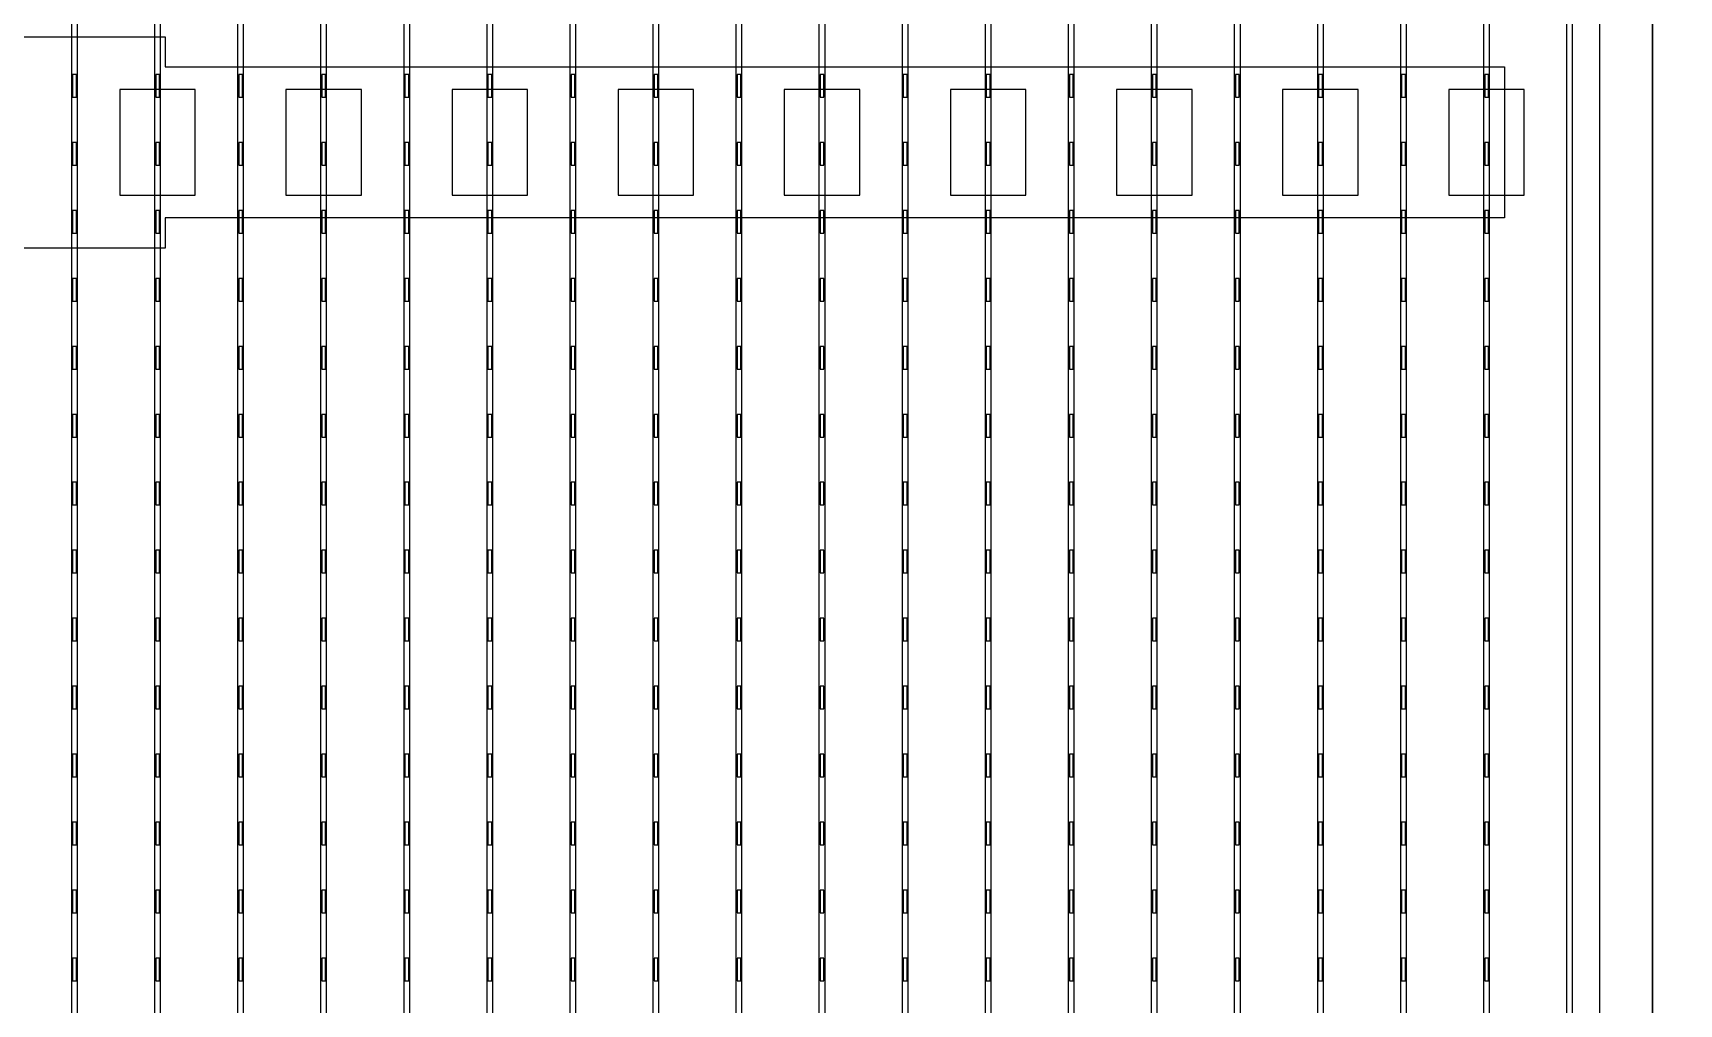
# Model space of a CAD drawing. Header units: millimetres. Extents: x -18 to 142, y -7 to 153.
# Drawn here: x 93.25 to 104.14, y 132.9 to 139.32 of the extents above; entities that cross this region are included whole.
import ezdxf

# ---------------------------------------------------------------- set-up
doc = ezdxf.new("R2010")
doc.units = ezdxf.units.MM
for name, color, linetype in [('BUSBARS', 3, 'Continuous'), ('CELLS', 5, 'Continuous'), ('CONTACT_PADS', 2, 'Continuous'), ('DICING', 4, 'Continuous'), ('FINGERS', 1, 'Continuous'), ('INSULATION', 2, 'Continuous')]:
    doc.layers.add(name, color=color, linetype=linetype)

msp = doc.modelspace()

# ---------------------------------------------------------------- linework, layer by layer
at = {"layer": 'BUSBARS'}
msp.add_lwpolyline([(102.99, 139.1), (102.99, 138.1), (94.12, 138.1), (94.12, 137.9), (92.92, 137.9), (92.92, 138.1), (84.05, 138.1), (84.05, 139.1), (92.92, 139.1), (92.92, 139.3), (94.12, 139.3), (94.12, 139.1), (102.99, 139.1)], close=True, dxfattribs=at)
at = {"layer": 'CELLS'}
for points in [[(103.97, 124.9), (103.97, 145.8), (83.07, 145.8), (83.07, 124.9), (103.97, 124.9)], [(124.87, 124.9), (124.87, 145.8), (103.97, 145.8), (103.97, 124.9), (124.87, 124.9)]]:
    msp.add_lwpolyline(points, close=True, dxfattribs=at)
at = {"layer": 'CONTACT_PADS'}
for points in [[(93.533, 138.9), (93.533, 139.05), (93.508, 139.05), (93.508, 138.9), (93.533, 138.9)], [(94.083, 138.9), (94.083, 139.05), (94.058, 139.05), (94.058, 138.9), (94.083, 138.9)], [(94.633, 138.9), (94.633, 139.05), (94.608, 139.05), (94.608, 138.9), (94.633, 138.9)], [(95.183, 138.9), (95.183, 139.05), (95.158, 139.05), (95.158, 138.9), (95.183, 138.9)], [(95.733, 138.9), (95.733, 139.05), (95.708, 139.05), (95.708, 138.9), (95.733, 138.9)], [(96.283, 138.9), (96.283, 139.05), (96.258, 139.05), (96.258, 138.9), (96.283, 138.9)], [(96.833, 138.9), (96.833, 139.05), (96.808, 139.05), (96.808, 138.9), (96.833, 138.9)], [(97.383, 138.9), (97.383, 139.05), (97.358, 139.05), (97.358, 138.9), (97.383, 138.9)], [(97.933, 138.9), (97.933, 139.05), (97.908, 139.05), (97.908, 138.9), (97.933, 138.9)], [(98.483, 138.9), (98.483, 139.05), (98.458, 139.05), (98.458, 138.9), (98.483, 138.9)], [(99.033, 138.9), (99.033, 139.05), (99.008, 139.05), (99.008, 138.9), (99.033, 138.9)], [(99.583, 138.9), (99.583, 139.05), (99.558, 139.05), (99.558, 138.9), (99.583, 138.9)], [(100.133, 138.9), (100.133, 139.05), (100.108, 139.05), (100.108, 138.9), (100.133, 138.9)], [(100.683, 138.9), (100.683, 139.05), (100.658, 139.05), (100.658, 138.9), (100.683, 138.9)], [(101.233, 138.9), (101.233, 139.05), (101.208, 139.05), (101.208, 138.9), (101.233, 138.9)], [(101.783, 138.9), (101.783, 139.05), (101.758, 139.05), (101.758, 138.9), (101.783, 138.9)], [(102.333, 138.9), (102.333, 139.05), (102.308, 139.05), (102.308, 138.9), (102.333, 138.9)], [(102.883, 138.9), (102.883, 139.05), (102.858, 139.05), (102.858, 138.9), (102.883, 138.9)], [(93.533, 138.45), (93.533, 138.6), (93.508, 138.6), (93.508, 138.45), (93.533, 138.45)], [(94.083, 138.45), (94.083, 138.6), (94.058, 138.6), (94.058, 138.45), (94.083, 138.45)], [(94.633, 138.45), (94.633, 138.6), (94.608, 138.6), (94.608, 138.45), (94.633, 138.45)], [(95.183, 138.45), (95.183, 138.6), (95.158, 138.6), (95.158, 138.45), (95.183, 138.45)], [(95.733, 138.45), (95.733, 138.6), (95.708, 138.6), (95.708, 138.45), (95.733, 138.45)], [(96.283, 138.45), (96.283, 138.6), (96.258, 138.6), (96.258, 138.45), (96.283, 138.45)], [(96.833, 138.45), (96.833, 138.6), (96.808, 138.6), (96.808, 138.45), (96.833, 138.45)], [(97.383, 138.45), (97.383, 138.6), (97.358, 138.6), (97.358, 138.45), (97.383, 138.45)], [(97.933, 138.45), (97.933, 138.6), (97.908, 138.6), (97.908, 138.45), (97.933, 138.45)], [(98.483, 138.45), (98.483, 138.6), (98.458, 138.6), (98.458, 138.45), (98.483, 138.45)], [(99.033, 138.45), (99.033, 138.6), (99.008, 138.6), (99.008, 138.45), (99.033, 138.45)], [(99.583, 138.45), (99.583, 138.6), (99.558, 138.6), (99.558, 138.45), (99.583, 138.45)], [(100.133, 138.45), (100.133, 138.6), (100.108, 138.6), (100.108, 138.45), (100.133, 138.45)], [(100.683, 138.45), (100.683, 138.6), (100.658, 138.6), (100.658, 138.45), (100.683, 138.45)], [(101.233, 138.45), (101.233, 138.6), (101.208, 138.6), (101.208, 138.45), (101.233, 138.45)], [(101.783, 138.45), (101.783, 138.6), (101.758, 138.6), (101.758, 138.45), (101.783, 138.45)], [(102.333, 138.45), (102.333, 138.6), (102.308, 138.6), (102.308, 138.45), (102.333, 138.45)], [(102.883, 138.45), (102.883, 138.6), (102.858, 138.6), (102.858, 138.45), (102.883, 138.45)], [(93.533, 138), (93.533, 138.15), (93.508, 138.15), (93.508, 138), (93.533, 138)], [(94.083, 138), (94.083, 138.15), (94.058, 138.15), (94.058, 138), (94.083, 138)], [(94.633, 138), (94.633, 138.15), (94.608, 138.15), (94.608, 138), (94.633, 138)], [(95.183, 138), (95.183, 138.15), (95.158, 138.15), (95.158, 138), (95.183, 138)], [(95.733, 138), (95.733, 138.15), (95.708, 138.15), (95.708, 138), (95.733, 138)], [(96.283, 138), (96.283, 138.15), (96.258, 138.15), (96.258, 138), (96.283, 138)], [(96.833, 138), (96.833, 138.15), (96.808, 138.15), (96.808, 138), (96.833, 138)], [(97.383, 138), (97.383, 138.15), (97.358, 138.15), (97.358, 138), (97.383, 138)], [(97.933, 138), (97.933, 138.15), (97.908, 138.15), (97.908, 138), (97.933, 138)], [(98.483, 138), (98.483, 138.15), (98.458, 138.15), (98.458, 138), (98.483, 138)], [(99.033, 138), (99.033, 138.15), (99.008, 138.15), (99.008, 138), (99.033, 138)], [(99.583, 138), (99.583, 138.15), (99.558, 138.15), (99.558, 138), (99.583, 138)], [(100.133, 138), (100.133, 138.15), (100.108, 138.15), (100.108, 138), (100.133, 138)], [(100.683, 138), (100.683, 138.15), (100.658, 138.15), (100.658, 138), (100.683, 138)], [(101.233, 138), (101.233, 138.15), (101.208, 138.15), (101.208, 138), (101.233, 138)], [(101.783, 138), (101.783, 138.15), (101.758, 138.15), (101.758, 138), (101.783, 138)], [(102.333, 138), (102.333, 138.15), (102.308, 138.15), (102.308, 138), (102.333, 138)], [(102.883, 138), (102.883, 138.15), (102.858, 138.15), (102.858, 138), (102.883, 138)], [(93.533, 137.55), (93.533, 137.7), (93.508, 137.7), (93.508, 137.55), (93.533, 137.55)], [(94.083, 137.55), (94.083, 137.7), (94.058, 137.7), (94.058, 137.55), (94.083, 137.55)], [(94.633, 137.55), (94.633, 137.7), (94.608, 137.7), (94.608, 137.55), (94.633, 137.55)], [(95.183, 137.55), (95.183, 137.7), (95.158, 137.7), (95.158, 137.55), (95.183, 137.55)], [(95.733, 137.55), (95.733, 137.7), (95.708, 137.7), (95.708, 137.55), (95.733, 137.55)], [(96.283, 137.55), (96.283, 137.7), (96.258, 137.7), (96.258, 137.55), (96.283, 137.55)], [(96.833, 137.55), (96.833, 137.7), (96.808, 137.7), (96.808, 137.55), (96.833, 137.55)], [(97.383, 137.55), (97.383, 137.7), (97.358, 137.7), (97.358, 137.55), (97.383, 137.55)], [(97.933, 137.55), (97.933, 137.7), (97.908, 137.7), (97.908, 137.55), (97.933, 137.55)], [(98.483, 137.55), (98.483, 137.7), (98.458, 137.7), (98.458, 137.55), (98.483, 137.55)], [(99.033, 137.55), (99.033, 137.7), (99.008, 137.7), (99.008, 137.55), (99.033, 137.55)], [(99.583, 137.55), (99.583, 137.7), (99.558, 137.7), (99.558, 137.55), (99.583, 137.55)], [(100.133, 137.55), (100.133, 137.7), (100.108, 137.7), (100.108, 137.55), (100.133, 137.55)], [(100.683, 137.55), (100.683, 137.7), (100.658, 137.7), (100.658, 137.55), (100.683, 137.55)], [(101.233, 137.55), (101.233, 137.7), (101.208, 137.7), (101.208, 137.55), (101.233, 137.55)], [(101.783, 137.55), (101.783, 137.7), (101.758, 137.7), (101.758, 137.55), (101.783, 137.55)], [(102.333, 137.55), (102.333, 137.7), (102.308, 137.7), (102.308, 137.55), (102.333, 137.55)], [(102.883, 137.55), (102.883, 137.7), (102.858, 137.7), (102.858, 137.55), (102.883, 137.55)], [(93.533, 137.1), (93.533, 137.25), (93.508, 137.25), (93.508, 137.1), (93.533, 137.1)], [(94.083, 137.1), (94.083, 137.25), (94.058, 137.25), (94.058, 137.1), (94.083, 137.1)], [(94.633, 137.1), (94.633, 137.25), (94.608, 137.25), (94.608, 137.1), (94.633, 137.1)], [(95.183, 137.1), (95.183, 137.25), (95.158, 137.25), (95.158, 137.1), (95.183, 137.1)], [(95.733, 137.1), (95.733, 137.25), (95.708, 137.25), (95.708, 137.1), (95.733, 137.1)], [(96.283, 137.1), (96.283, 137.25), (96.258, 137.25), (96.258, 137.1), (96.283, 137.1)], [(96.833, 137.1), (96.833, 137.25), (96.808, 137.25), (96.808, 137.1), (96.833, 137.1)], [(97.383, 137.1), (97.383, 137.25), (97.358, 137.25), (97.358, 137.1), (97.383, 137.1)], [(97.933, 137.1), (97.933, 137.25), (97.908, 137.25), (97.908, 137.1), (97.933, 137.1)], [(98.483, 137.1), (98.483, 137.25), (98.458, 137.25), (98.458, 137.1), (98.483, 137.1)], [(99.033, 137.1), (99.033, 137.25), (99.008, 137.25), (99.008, 137.1), (99.033, 137.1)], [(99.583, 137.1), (99.583, 137.25), (99.558, 137.25), (99.558, 137.1), (99.583, 137.1)], [(100.133, 137.1), (100.133, 137.25), (100.108, 137.25), (100.108, 137.1), (100.133, 137.1)], [(100.683, 137.1), (100.683, 137.25), (100.658, 137.25), (100.658, 137.1), (100.683, 137.1)], [(101.233, 137.1), (101.233, 137.25), (101.208, 137.25), (101.208, 137.1), (101.233, 137.1)], [(101.783, 137.1), (101.783, 137.25), (101.758, 137.25), (101.758, 137.1), (101.783, 137.1)], [(102.333, 137.1), (102.333, 137.25), (102.308, 137.25), (102.308, 137.1), (102.333, 137.1)], [(102.883, 137.1), (102.883, 137.25), (102.858, 137.25), (102.858, 137.1), (102.883, 137.1)], [(93.533, 136.65), (93.533, 136.8), (93.508, 136.8), (93.508, 136.65), (93.533, 136.65)], [(94.083, 136.65), (94.083, 136.8), (94.058, 136.8), (94.058, 136.65), (94.083, 136.65)], [(94.633, 136.65), (94.633, 136.8), (94.608, 136.8), (94.608, 136.65), (94.633, 136.65)], [(95.183, 136.65), (95.183, 136.8), (95.158, 136.8), (95.158, 136.65), (95.183, 136.65)], [(95.733, 136.65), (95.733, 136.8), (95.708, 136.8), (95.708, 136.65), (95.733, 136.65)], [(96.283, 136.65), (96.283, 136.8), (96.258, 136.8), (96.258, 136.65), (96.283, 136.65)], [(96.833, 136.65), (96.833, 136.8), (96.808, 136.8), (96.808, 136.65), (96.833, 136.65)], [(97.383, 136.65), (97.383, 136.8), (97.358, 136.8), (97.358, 136.65), (97.383, 136.65)], [(97.933, 136.65), (97.933, 136.8), (97.908, 136.8), (97.908, 136.65), (97.933, 136.65)], [(98.483, 136.65), (98.483, 136.8), (98.458, 136.8), (98.458, 136.65), (98.483, 136.65)], [(99.033, 136.65), (99.033, 136.8), (99.008, 136.8), (99.008, 136.65), (99.033, 136.65)], [(99.583, 136.65), (99.583, 136.8), (99.558, 136.8), (99.558, 136.65), (99.583, 136.65)], [(100.133, 136.65), (100.133, 136.8), (100.108, 136.8), (100.108, 136.65), (100.133, 136.65)], [(100.683, 136.65), (100.683, 136.8), (100.658, 136.8), (100.658, 136.65), (100.683, 136.65)], [(101.233, 136.65), (101.233, 136.8), (101.208, 136.8), (101.208, 136.65), (101.233, 136.65)], [(101.783, 136.65), (101.783, 136.8), (101.758, 136.8), (101.758, 136.65), (101.783, 136.65)], [(102.333, 136.65), (102.333, 136.8), (102.308, 136.8), (102.308, 136.65), (102.333, 136.65)], [(102.883, 136.65), (102.883, 136.8), (102.858, 136.8), (102.858, 136.65), (102.883, 136.65)], [(93.533, 136.2), (93.533, 136.35), (93.508, 136.35), (93.508, 136.2), (93.533, 136.2)], [(94.083, 136.2), (94.083, 136.35), (94.058, 136.35), (94.058, 136.2), (94.083, 136.2)], [(94.633, 136.2), (94.633, 136.35), (94.608, 136.35), (94.608, 136.2), (94.633, 136.2)], [(95.183, 136.2), (95.183, 136.35), (95.158, 136.35), (95.158, 136.2), (95.183, 136.2)], [(95.733, 136.2), (95.733, 136.35), (95.708, 136.35), (95.708, 136.2), (95.733, 136.2)], [(96.283, 136.2), (96.283, 136.35), (96.258, 136.35), (96.258, 136.2), (96.283, 136.2)], [(96.833, 136.2), (96.833, 136.35), (96.808, 136.35), (96.808, 136.2), (96.833, 136.2)], [(97.383, 136.2), (97.383, 136.35), (97.358, 136.35), (97.358, 136.2), (97.383, 136.2)], [(97.933, 136.2), (97.933, 136.35), (97.908, 136.35), (97.908, 136.2), (97.933, 136.2)], [(98.483, 136.2), (98.483, 136.35), (98.458, 136.35), (98.458, 136.2), (98.483, 136.2)], [(99.033, 136.2), (99.033, 136.35), (99.008, 136.35), (99.008, 136.2), (99.033, 136.2)], [(99.583, 136.2), (99.583, 136.35), (99.558, 136.35), (99.558, 136.2), (99.583, 136.2)], [(100.133, 136.2), (100.133, 136.35), (100.108, 136.35), (100.108, 136.2), (100.133, 136.2)], [(100.683, 136.2), (100.683, 136.35), (100.658, 136.35), (100.658, 136.2), (100.683, 136.2)], [(101.233, 136.2), (101.233, 136.35), (101.208, 136.35), (101.208, 136.2), (101.233, 136.2)], [(101.783, 136.2), (101.783, 136.35), (101.758, 136.35), (101.758, 136.2), (101.783, 136.2)], [(102.333, 136.2), (102.333, 136.35), (102.308, 136.35), (102.308, 136.2), (102.333, 136.2)], [(102.883, 136.2), (102.883, 136.35), (102.858, 136.35), (102.858, 136.2), (102.883, 136.2)], [(93.533, 135.75), (93.533, 135.9), (93.508, 135.9), (93.508, 135.75), (93.533, 135.75)], [(94.083, 135.75), (94.083, 135.9), (94.058, 135.9), (94.058, 135.75), (94.083, 135.75)], [(94.633, 135.75), (94.633, 135.9), (94.608, 135.9), (94.608, 135.75), (94.633, 135.75)], [(95.183, 135.75), (95.183, 135.9), (95.158, 135.9), (95.158, 135.75), (95.183, 135.75)], [(95.733, 135.75), (95.733, 135.9), (95.708, 135.9), (95.708, 135.75), (95.733, 135.75)], [(96.283, 135.75), (96.283, 135.9), (96.258, 135.9), (96.258, 135.75), (96.283, 135.75)], [(96.833, 135.75), (96.833, 135.9), (96.808, 135.9), (96.808, 135.75), (96.833, 135.75)], [(97.383, 135.75), (97.383, 135.9), (97.358, 135.9), (97.358, 135.75), (97.383, 135.75)], [(97.933, 135.75), (97.933, 135.9), (97.908, 135.9), (97.908, 135.75), (97.933, 135.75)], [(98.483, 135.75), (98.483, 135.9), (98.458, 135.9), (98.458, 135.75), (98.483, 135.75)], [(99.033, 135.75), (99.033, 135.9), (99.008, 135.9), (99.008, 135.75), (99.033, 135.75)], [(99.583, 135.75), (99.583, 135.9), (99.558, 135.9), (99.558, 135.75), (99.583, 135.75)], [(100.133, 135.75), (100.133, 135.9), (100.108, 135.9), (100.108, 135.75), (100.133, 135.75)], [(100.683, 135.75), (100.683, 135.9), (100.658, 135.9), (100.658, 135.75), (100.683, 135.75)], [(101.233, 135.75), (101.233, 135.9), (101.208, 135.9), (101.208, 135.75), (101.233, 135.75)], [(101.783, 135.75), (101.783, 135.9), (101.758, 135.9), (101.758, 135.75), (101.783, 135.75)], [(102.333, 135.75), (102.333, 135.9), (102.308, 135.9), (102.308, 135.75), (102.333, 135.75)], [(102.883, 135.75), (102.883, 135.9), (102.858, 135.9), (102.858, 135.75), (102.883, 135.75)], [(93.533, 135.3), (93.533, 135.45), (93.508, 135.45), (93.508, 135.3), (93.533, 135.3)], [(94.083, 135.3), (94.083, 135.45), (94.058, 135.45), (94.058, 135.3), (94.083, 135.3)], [(94.633, 135.3), (94.633, 135.45), (94.608, 135.45), (94.608, 135.3), (94.633, 135.3)], [(95.183, 135.3), (95.183, 135.45), (95.158, 135.45), (95.158, 135.3), (95.183, 135.3)], [(95.733, 135.3), (95.733, 135.45), (95.708, 135.45), (95.708, 135.3), (95.733, 135.3)], [(96.283, 135.3), (96.283, 135.45), (96.258, 135.45), (96.258, 135.3), (96.283, 135.3)], [(96.833, 135.3), (96.833, 135.45), (96.808, 135.45), (96.808, 135.3), (96.833, 135.3)], [(97.383, 135.3), (97.383, 135.45), (97.358, 135.45), (97.358, 135.3), (97.383, 135.3)], [(97.933, 135.3), (97.933, 135.45), (97.908, 135.45), (97.908, 135.3), (97.933, 135.3)], [(98.483, 135.3), (98.483, 135.45), (98.458, 135.45), (98.458, 135.3), (98.483, 135.3)], [(99.033, 135.3), (99.033, 135.45), (99.008, 135.45), (99.008, 135.3), (99.033, 135.3)], [(99.583, 135.3), (99.583, 135.45), (99.558, 135.45), (99.558, 135.3), (99.583, 135.3)], [(100.133, 135.3), (100.133, 135.45), (100.108, 135.45), (100.108, 135.3), (100.133, 135.3)], [(100.683, 135.3), (100.683, 135.45), (100.658, 135.45), (100.658, 135.3), (100.683, 135.3)], [(101.233, 135.3), (101.233, 135.45), (101.208, 135.45), (101.208, 135.3), (101.233, 135.3)], [(101.783, 135.3), (101.783, 135.45), (101.758, 135.45), (101.758, 135.3), (101.783, 135.3)], [(102.333, 135.3), (102.333, 135.45), (102.308, 135.45), (102.308, 135.3), (102.333, 135.3)], [(102.883, 135.3), (102.883, 135.45), (102.858, 135.45), (102.858, 135.3), (102.883, 135.3)], [(93.533, 134.85), (93.533, 135), (93.508, 135), (93.508, 134.85), (93.533, 134.85)], [(94.083, 134.85), (94.083, 135), (94.058, 135), (94.058, 134.85), (94.083, 134.85)], [(94.633, 134.85), (94.633, 135), (94.608, 135), (94.608, 134.85), (94.633, 134.85)], [(95.183, 134.85), (95.183, 135), (95.158, 135), (95.158, 134.85), (95.183, 134.85)], [(95.733, 134.85), (95.733, 135), (95.708, 135), (95.708, 134.85), (95.733, 134.85)], [(96.283, 134.85), (96.283, 135), (96.258, 135), (96.258, 134.85), (96.283, 134.85)], [(96.833, 134.85), (96.833, 135), (96.808, 135), (96.808, 134.85), (96.833, 134.85)], [(97.383, 134.85), (97.383, 135), (97.358, 135), (97.358, 134.85), (97.383, 134.85)], [(97.933, 134.85), (97.933, 135), (97.908, 135), (97.908, 134.85), (97.933, 134.85)], [(98.483, 134.85), (98.483, 135), (98.458, 135), (98.458, 134.85), (98.483, 134.85)], [(99.033, 134.85), (99.033, 135), (99.008, 135), (99.008, 134.85), (99.033, 134.85)], [(99.583, 134.85), (99.583, 135), (99.558, 135), (99.558, 134.85), (99.583, 134.85)], [(100.133, 134.85), (100.133, 135), (100.108, 135), (100.108, 134.85), (100.133, 134.85)], [(100.683, 134.85), (100.683, 135), (100.658, 135), (100.658, 134.85), (100.683, 134.85)], [(101.233, 134.85), (101.233, 135), (101.208, 135), (101.208, 134.85), (101.233, 134.85)], [(101.783, 134.85), (101.783, 135), (101.758, 135), (101.758, 134.85), (101.783, 134.85)], [(102.333, 134.85), (102.333, 135), (102.308, 135), (102.308, 134.85), (102.333, 134.85)], [(102.883, 134.85), (102.883, 135), (102.858, 135), (102.858, 134.85), (102.883, 134.85)], [(93.533, 134.4), (93.533, 134.55), (93.508, 134.55), (93.508, 134.4), (93.533, 134.4)], [(94.083, 134.4), (94.083, 134.55), (94.058, 134.55), (94.058, 134.4), (94.083, 134.4)], [(94.633, 134.4), (94.633, 134.55), (94.608, 134.55), (94.608, 134.4), (94.633, 134.4)], [(95.183, 134.4), (95.183, 134.55), (95.158, 134.55), (95.158, 134.4), (95.183, 134.4)], [(95.733, 134.4), (95.733, 134.55), (95.708, 134.55), (95.708, 134.4), (95.733, 134.4)], [(96.283, 134.4), (96.283, 134.55), (96.258, 134.55), (96.258, 134.4), (96.283, 134.4)], [(96.833, 134.4), (96.833, 134.55), (96.808, 134.55), (96.808, 134.4), (96.833, 134.4)], [(97.383, 134.4), (97.383, 134.55), (97.358, 134.55), (97.358, 134.4), (97.383, 134.4)], [(97.933, 134.4), (97.933, 134.55), (97.908, 134.55), (97.908, 134.4), (97.933, 134.4)], [(98.483, 134.4), (98.483, 134.55), (98.458, 134.55), (98.458, 134.4), (98.483, 134.4)], [(99.033, 134.4), (99.033, 134.55), (99.008, 134.55), (99.008, 134.4), (99.033, 134.4)], [(99.583, 134.4), (99.583, 134.55), (99.558, 134.55), (99.558, 134.4), (99.583, 134.4)], [(100.133, 134.4), (100.133, 134.55), (100.108, 134.55), (100.108, 134.4), (100.133, 134.4)], [(100.683, 134.4), (100.683, 134.55), (100.658, 134.55), (100.658, 134.4), (100.683, 134.4)], [(101.233, 134.4), (101.233, 134.55), (101.208, 134.55), (101.208, 134.4), (101.233, 134.4)], [(101.783, 134.4), (101.783, 134.55), (101.758, 134.55), (101.758, 134.4), (101.783, 134.4)], [(102.333, 134.4), (102.333, 134.55), (102.308, 134.55), (102.308, 134.4), (102.333, 134.4)], [(102.883, 134.4), (102.883, 134.55), (102.858, 134.55), (102.858, 134.4), (102.883, 134.4)], [(93.533, 133.95), (93.533, 134.1), (93.508, 134.1), (93.508, 133.95), (93.533, 133.95)], [(94.083, 133.95), (94.083, 134.1), (94.058, 134.1), (94.058, 133.95), (94.083, 133.95)], [(94.633, 133.95), (94.633, 134.1), (94.608, 134.1), (94.608, 133.95), (94.633, 133.95)], [(95.183, 133.95), (95.183, 134.1), (95.158, 134.1), (95.158, 133.95), (95.183, 133.95)], [(95.733, 133.95), (95.733, 134.1), (95.708, 134.1), (95.708, 133.95), (95.733, 133.95)], [(96.283, 133.95), (96.283, 134.1), (96.258, 134.1), (96.258, 133.95), (96.283, 133.95)], [(96.833, 133.95), (96.833, 134.1), (96.808, 134.1), (96.808, 133.95), (96.833, 133.95)], [(97.383, 133.95), (97.383, 134.1), (97.358, 134.1), (97.358, 133.95), (97.383, 133.95)], [(97.933, 133.95), (97.933, 134.1), (97.908, 134.1), (97.908, 133.95), (97.933, 133.95)], [(98.483, 133.95), (98.483, 134.1), (98.458, 134.1), (98.458, 133.95), (98.483, 133.95)], [(99.033, 133.95), (99.033, 134.1), (99.008, 134.1), (99.008, 133.95), (99.033, 133.95)], [(99.583, 133.95), (99.583, 134.1), (99.558, 134.1), (99.558, 133.95), (99.583, 133.95)], [(100.133, 133.95), (100.133, 134.1), (100.108, 134.1), (100.108, 133.95), (100.133, 133.95)], [(100.683, 133.95), (100.683, 134.1), (100.658, 134.1), (100.658, 133.95), (100.683, 133.95)], [(101.233, 133.95), (101.233, 134.1), (101.208, 134.1), (101.208, 133.95), (101.233, 133.95)], [(101.783, 133.95), (101.783, 134.1), (101.758, 134.1), (101.758, 133.95), (101.783, 133.95)], [(102.333, 133.95), (102.333, 134.1), (102.308, 134.1), (102.308, 133.95), (102.333, 133.95)], [(102.883, 133.95), (102.883, 134.1), (102.858, 134.1), (102.858, 133.95), (102.883, 133.95)], [(93.533, 133.5), (93.533, 133.65), (93.508, 133.65), (93.508, 133.5), (93.533, 133.5)], [(94.083, 133.5), (94.083, 133.65), (94.058, 133.65), (94.058, 133.5), (94.083, 133.5)], [(94.633, 133.5), (94.633, 133.65), (94.608, 133.65), (94.608, 133.5), (94.633, 133.5)], [(95.183, 133.5), (95.183, 133.65), (95.158, 133.65), (95.158, 133.5), (95.183, 133.5)], [(95.733, 133.5), (95.733, 133.65), (95.708, 133.65), (95.708, 133.5), (95.733, 133.5)], [(96.283, 133.5), (96.283, 133.65), (96.258, 133.65), (96.258, 133.5), (96.283, 133.5)], [(96.833, 133.5), (96.833, 133.65), (96.808, 133.65), (96.808, 133.5), (96.833, 133.5)], [(97.383, 133.5), (97.383, 133.65), (97.358, 133.65), (97.358, 133.5), (97.383, 133.5)], [(97.933, 133.5), (97.933, 133.65), (97.908, 133.65), (97.908, 133.5), (97.933, 133.5)], [(98.483, 133.5), (98.483, 133.65), (98.458, 133.65), (98.458, 133.5), (98.483, 133.5)], [(99.033, 133.5), (99.033, 133.65), (99.008, 133.65), (99.008, 133.5), (99.033, 133.5)], [(99.583, 133.5), (99.583, 133.65), (99.558, 133.65), (99.558, 133.5), (99.583, 133.5)], [(100.133, 133.5), (100.133, 133.65), (100.108, 133.65), (100.108, 133.5), (100.133, 133.5)], [(100.683, 133.5), (100.683, 133.65), (100.658, 133.65), (100.658, 133.5), (100.683, 133.5)], [(101.233, 133.5), (101.233, 133.65), (101.208, 133.65), (101.208, 133.5), (101.233, 133.5)], [(101.783, 133.5), (101.783, 133.65), (101.758, 133.65), (101.758, 133.5), (101.783, 133.5)], [(102.333, 133.5), (102.333, 133.65), (102.308, 133.65), (102.308, 133.5), (102.333, 133.5)], [(102.883, 133.5), (102.883, 133.65), (102.858, 133.65), (102.858, 133.5), (102.883, 133.5)], [(93.533, 133.05), (93.533, 133.2), (93.508, 133.2), (93.508, 133.05), (93.533, 133.05)], [(94.083, 133.05), (94.083, 133.2), (94.058, 133.2), (94.058, 133.05), (94.083, 133.05)], [(94.633, 133.05), (94.633, 133.2), (94.608, 133.2), (94.608, 133.05), (94.633, 133.05)], [(95.183, 133.05), (95.183, 133.2), (95.158, 133.2), (95.158, 133.05), (95.183, 133.05)], [(95.733, 133.05), (95.733, 133.2), (95.708, 133.2), (95.708, 133.05), (95.733, 133.05)], [(96.283, 133.05), (96.283, 133.2), (96.258, 133.2), (96.258, 133.05), (96.283, 133.05)], [(96.833, 133.05), (96.833, 133.2), (96.808, 133.2), (96.808, 133.05), (96.833, 133.05)], [(97.383, 133.05), (97.383, 133.2), (97.358, 133.2), (97.358, 133.05), (97.383, 133.05)], [(97.933, 133.05), (97.933, 133.2), (97.908, 133.2), (97.908, 133.05), (97.933, 133.05)], [(98.483, 133.05), (98.483, 133.2), (98.458, 133.2), (98.458, 133.05), (98.483, 133.05)], [(99.033, 133.05), (99.033, 133.2), (99.008, 133.2), (99.008, 133.05), (99.033, 133.05)], [(99.583, 133.05), (99.583, 133.2), (99.558, 133.2), (99.558, 133.05), (99.583, 133.05)], [(100.133, 133.05), (100.133, 133.2), (100.108, 133.2), (100.108, 133.05), (100.133, 133.05)], [(100.683, 133.05), (100.683, 133.2), (100.658, 133.2), (100.658, 133.05), (100.683, 133.05)], [(101.233, 133.05), (101.233, 133.2), (101.208, 133.2), (101.208, 133.05), (101.233, 133.05)], [(101.783, 133.05), (101.783, 133.2), (101.758, 133.2), (101.758, 133.05), (101.783, 133.05)], [(102.333, 133.05), (102.333, 133.2), (102.308, 133.2), (102.308, 133.05), (102.333, 133.05)], [(102.883, 133.05), (102.883, 133.2), (102.858, 133.2), (102.858, 133.05), (102.883, 133.05)]]:
    msp.add_lwpolyline(points, close=True, dxfattribs=at)
at = {"layer": 'DICING'}
msp.add_line((103.97, -7.35), (103.97, 152.65), dxfattribs=at)
msp.add_line((103.97, -7.35), (103.97, 152.65), dxfattribs=at)
msp.add_line((103.97, -7.35), (103.97, 152.65), dxfattribs=at)
msp.add_line((103.97, -7.35), (103.97, 152.65), dxfattribs=at)
msp.add_line((103.97, -7.35), (103.97, 152.65), dxfattribs=at)
msp.add_line((103.97, -7.35), (103.97, 152.65), dxfattribs=at)
at = {"layer": 'FINGERS'}
for points in [[(93.54, 125.4), (93.54, 145.3), (93.5, 145.3), (93.5, 125.4), (93.54, 125.4)], [(94.09, 125.4), (94.09, 145.3), (94.05, 145.3), (94.05, 125.4), (94.09, 125.4)], [(94.64, 125.4), (94.64, 145.3), (94.6, 145.3), (94.6, 125.4), (94.64, 125.4)], [(95.19, 125.4), (95.19, 145.3), (95.15, 145.3), (95.15, 125.4), (95.19, 125.4)], [(95.74, 125.4), (95.74, 145.3), (95.7, 145.3), (95.7, 125.4), (95.74, 125.4)], [(96.29, 125.4), (96.29, 145.3), (96.25, 145.3), (96.25, 125.4), (96.29, 125.4)], [(96.84, 125.4), (96.84, 145.3), (96.8, 145.3), (96.8, 125.4), (96.84, 125.4)], [(97.39, 125.4), (97.39, 145.3), (97.35, 145.3), (97.35, 125.4), (97.39, 125.4)], [(97.94, 125.4), (97.94, 145.3), (97.9, 145.3), (97.9, 125.4), (97.94, 125.4)], [(98.49, 125.4), (98.49, 145.3), (98.45, 145.3), (98.45, 125.4), (98.49, 125.4)], [(99.04, 125.4), (99.04, 145.3), (99, 145.3), (99, 125.4), (99.04, 125.4)], [(99.59, 125.4), (99.59, 145.3), (99.55, 145.3), (99.55, 125.4), (99.59, 125.4)], [(100.14, 125.4), (100.14, 145.3), (100.1, 145.3), (100.1, 125.4), (100.14, 125.4)], [(100.69, 125.4), (100.69, 145.3), (100.65, 145.3), (100.65, 125.4), (100.69, 125.4)], [(101.24, 125.4), (101.24, 145.3), (101.2, 145.3), (101.2, 125.4), (101.24, 125.4)], [(101.79, 125.4), (101.79, 145.3), (101.75, 145.3), (101.75, 125.4), (101.79, 125.4)], [(102.34, 125.4), (102.34, 145.3), (102.3, 145.3), (102.3, 125.4), (102.34, 125.4)], [(102.89, 125.4), (102.89, 145.3), (102.85, 145.3), (102.85, 125.4), (102.89, 125.4)], [(103.44, 125.4), (103.44, 145.3), (103.4, 145.3), (103.4, 125.4), (103.44, 125.4)]]:
    msp.add_lwpolyline(points, close=True, dxfattribs=at)
at = {"layer": 'INSULATION'}
for points in [[(103.62, 125.25), (103.62, 145.45), (83.42, 145.45), (83.42, 125.25), (103.62, 125.25)], [(94.32, 138.25), (94.32, 138.95), (93.82, 138.95), (93.82, 138.25), (94.32, 138.25)], [(95.42, 138.25), (95.42, 138.95), (94.92, 138.95), (94.92, 138.25), (95.42, 138.25)], [(96.52, 138.25), (96.52, 138.95), (96.02, 138.95), (96.02, 138.25), (96.52, 138.25)], [(97.62, 138.25), (97.62, 138.95), (97.12, 138.95), (97.12, 138.25), (97.62, 138.25)], [(98.72, 138.25), (98.72, 138.95), (98.22, 138.95), (98.22, 138.25), (98.72, 138.25)], [(99.82, 138.25), (99.82, 138.95), (99.32, 138.95), (99.32, 138.25), (99.82, 138.25)], [(100.92, 138.25), (100.92, 138.95), (100.42, 138.95), (100.42, 138.25), (100.92, 138.25)], [(102.02, 138.25), (102.02, 138.95), (101.52, 138.95), (101.52, 138.25), (102.02, 138.25)], [(103.12, 138.25), (103.12, 138.95), (102.62, 138.95), (102.62, 138.25), (103.12, 138.25)]]:
    msp.add_lwpolyline(points, close=True, dxfattribs=at)

doc.saveas('drawing.dxf')
